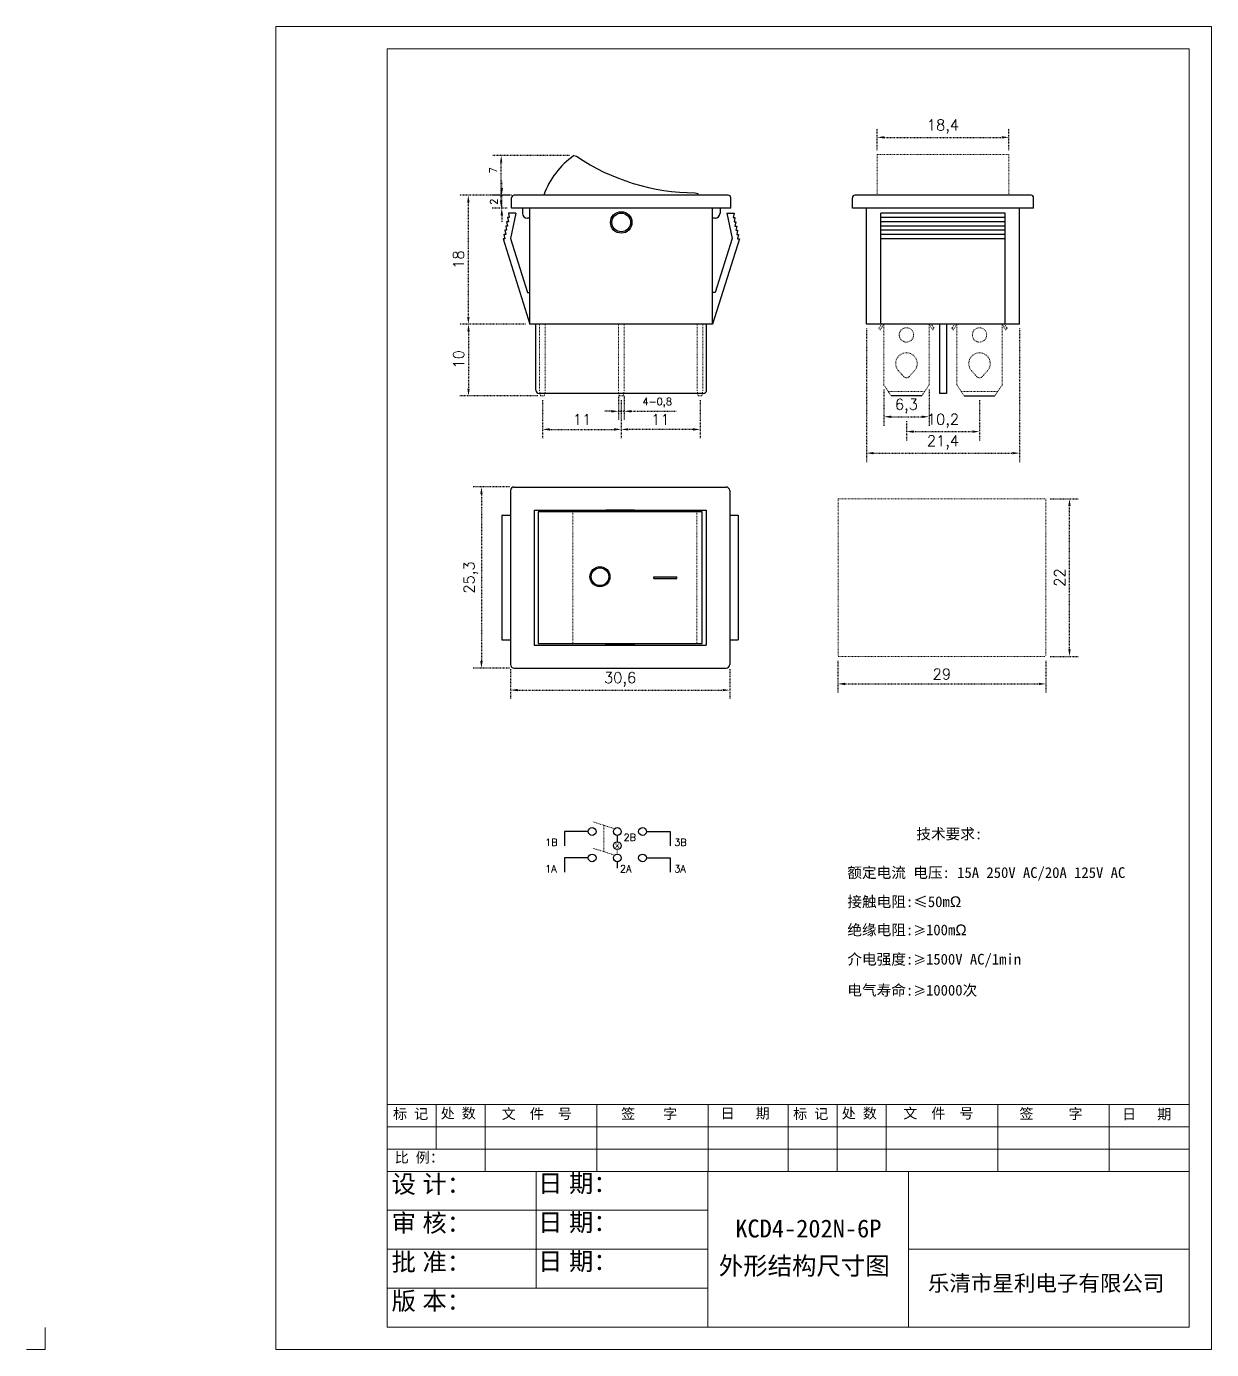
# Model space of a CAD drawing. Header units: millimetres. Extents: x 607 to 1596, y 351 to 796.
# Drawn here: x 1100.8 to 1266.2, y 351.3 to 536.1 of the extents above; entities that cross this region are included whole.
import ezdxf

# ---------------------------------------------------------------- set-up
doc = ezdxf.new("R2010")
doc.units = ezdxf.units.MM
doc.header["$LTSCALE"] = 0.001
doc.linetypes.add('ACAD_ISO07W100', pattern=[3, 0, -3])
doc.styles.get("Standard").update_dxf_attribs({"font": 'txt', "bigfont": 'gbcbig.shx'})
doc.dimstyles.new('ISO-25', dxfattribs={"dimtxt": 2.5, "dimasz": 2.5, "dimexe": 1.25, "dimexo": 0.625, "dimtad": 1, "dimtxsty": 'Standard', "dimcen": 2.5, "dimadec": 0, "dimazin": 0, "dimtfac": 1, "dimtmove": 0, "dimatfit": 3, "dimfxl": 0, "dimarcsym": 0})

# ---------------------------------------------------------------- blocks, each defined once
blk = doc.blocks.new('*D44')
at = {"color": 0, "linetype": 'ACAD_ISO07W100', "lineweight": -2, "ltscale": 0.13}
for p, q in [((1214.08, 447.51), (1214.08, 443.04)), ((1243.08, 447.51), (1243.08, 443.04)), ((1215.08, 444.29), (1242.08, 444.29))]:
    blk.add_line(p, q, dxfattribs=at)
at = {"color": 0, "linetype": 'ACAD_ISO07W100', "lineweight": 13, "ltscale": 0.13}
for points in [[(1215.08, 444.46), (1215.08, 444.12), (1214.08, 444.29)], [(1242.08, 444.46), (1242.08, 444.12), (1243.08, 444.29)]]:
    blk.add_solid(points, dxfattribs=at)
at = {"layer": 'Defpoints', "color": 0, "linetype": 'ACAD_ISO07W100', "lineweight": 13, "ltscale": 0.13}
for p in [(1214.08, 448.14), (1243.08, 448.14), (1243.08, 444.29)]:
    blk.add_point(p, dxfattribs=at)
at = {"color": 0, "linetype": 'ACAD_ISO07W100', "lineweight": 13, "ltscale": 0.13, "insert": (1228.58, 445.66), "char_height": 1.5, "attachment_point": 5}
blk.add_mtext('29', dxfattribs=at)
blk = doc.blocks.new('*D45')
at = {"color": 0, "linetype": 'ACAD_ISO07W100', "lineweight": -2, "ltscale": 0.13}
for p, q in [((1243.71, 470.14), (1247.65, 470.14)), ((1246.4, 449.14), (1246.4, 469.14)), ((1243.71, 448.14), (1247.65, 448.14))]:
    blk.add_line(p, q, dxfattribs=at)
at = {"color": 0, "linetype": 'ACAD_ISO07W100', "lineweight": 13, "ltscale": 0.13}
for points in [[(1246.24, 469.14), (1246.57, 469.14), (1246.4, 470.14)], [(1246.24, 449.14), (1246.57, 449.14), (1246.4, 448.14)]]:
    blk.add_solid(points, dxfattribs=at)
at = {"layer": 'Defpoints', "color": 0, "linetype": 'ACAD_ISO07W100', "lineweight": 13, "ltscale": 0.13}
for p in [(1243.08, 470.14), (1246.4, 470.14), (1243.08, 448.14)]:
    blk.add_point(p, dxfattribs=at)
at = {"color": 0, "linetype": 'ACAD_ISO07W100', "lineweight": 13, "ltscale": 0.13, "insert": (1245.03, 459.14), "char_height": 1.5, "attachment_point": 5, "rotation": 90}
blk.add_mtext('22', dxfattribs=at)
blk = doc.blocks.new('*D46')
at = {"color": 0, "linetype": 'ACAD_ISO07W100', "lineweight": -2, "ltscale": 0.13}
for p, q in [((1168.23, 471.79), (1163.05, 471.79)), ((1164.3, 470.79), (1164.3, 447.49)), ((1168.23, 446.49), (1163.05, 446.49))]:
    blk.add_line(p, q, dxfattribs=at)
at = {"color": 0, "linetype": 'ACAD_ISO07W100', "lineweight": 13, "ltscale": 0.13}
for points in [[(1164.13, 470.79), (1164.47, 470.79), (1164.3, 471.79)], [(1164.13, 447.49), (1164.47, 447.49), (1164.3, 446.49)]]:
    blk.add_solid(points, dxfattribs=at)
at = {"layer": 'Defpoints', "color": 0, "linetype": 'ACAD_ISO07W100', "lineweight": 13, "ltscale": 0.13}
for p in [(1168.86, 471.79), (1164.3, 446.49), (1168.86, 446.49)]:
    blk.add_point(p, dxfattribs=at)
at = {"color": 0, "linetype": 'ACAD_ISO07W100', "lineweight": 13, "ltscale": 0.13, "insert": (1162.8, 459.14), "char_height": 1.5, "attachment_point": 5, "rotation": 90}
blk.add_mtext('25,3', dxfattribs=at)
blk = doc.blocks.new('*D47')
at = {"color": 0, "linetype": 'ACAD_ISO07W100', "lineweight": -2, "ltscale": 0.13}
for p, q in [((1168.36, 446.36), (1168.36, 442.18)), ((1198.96, 446.36), (1198.96, 442.18)), ((1169.36, 443.43), (1197.96, 443.43))]:
    blk.add_line(p, q, dxfattribs=at)
at = {"color": 0, "linetype": 'ACAD_ISO07W100', "lineweight": 13, "ltscale": 0.13}
for points in [[(1169.36, 443.59), (1169.36, 443.26), (1168.36, 443.43)], [(1197.96, 443.59), (1197.96, 443.26), (1198.96, 443.43)]]:
    blk.add_solid(points, dxfattribs=at)
at = {"layer": 'Defpoints', "color": 0, "linetype": 'ACAD_ISO07W100', "lineweight": 13, "ltscale": 0.13}
for p in [(1168.36, 446.99), (1198.96, 446.99), (1198.96, 443.43)]:
    blk.add_point(p, dxfattribs=at)
at = {"color": 0, "linetype": 'ACAD_ISO07W100', "lineweight": 13, "ltscale": 0.13, "insert": (1183.66, 444.93), "char_height": 1.5, "attachment_point": 5}
blk.add_mtext('30,6', dxfattribs=at)
blk = doc.blocks.new('*D48')
at = {"color": 0, "linetype": 'ACAD_ISO07W100', "lineweight": -2, "ltscale": 0.13}
for p, q in [((1168.24, 512.53), (1161.22, 512.53)), ((1162.47, 511.53), (1162.47, 495.53)), ((1170.44, 494.53), (1161.22, 494.53))]:
    blk.add_line(p, q, dxfattribs=at)
at = {"color": 0, "linetype": 'ACAD_ISO07W100', "lineweight": 13, "ltscale": 0.13}
for points in [[(1162.31, 511.53), (1162.64, 511.53), (1162.47, 512.53)], [(1162.31, 495.53), (1162.64, 495.53), (1162.47, 494.53)]]:
    blk.add_solid(points, dxfattribs=at)
at = {"layer": 'Defpoints', "color": 0, "linetype": 'ACAD_ISO07W100', "lineweight": 13, "ltscale": 0.13}
for p in [(1168.87, 512.53), (1162.47, 494.53), (1171.07, 494.53)]:
    blk.add_point(p, dxfattribs=at)
at = {"color": 0, "linetype": 'ACAD_ISO07W100', "lineweight": 13, "ltscale": 0.13, "insert": (1161.1, 503.53), "char_height": 1.5, "attachment_point": 5, "rotation": 90}
blk.add_mtext('18', dxfattribs=at)
blk = doc.blocks.new('*D49')
at = {"color": 0, "linetype": 'ACAD_ISO07W100', "lineweight": -2, "ltscale": 0.13}
for p, q in [((1170.44, 494.53), (1161.25, 494.53)), ((1162.5, 493.53), (1162.5, 485.53)), ((1172.19, 484.53), (1161.25, 484.53))]:
    blk.add_line(p, q, dxfattribs=at)
at = {"color": 0, "linetype": 'ACAD_ISO07W100', "lineweight": 13, "ltscale": 0.13}
for points in [[(1162.33, 493.53), (1162.66, 493.53), (1162.5, 494.53)], [(1162.33, 485.53), (1162.66, 485.53), (1162.5, 484.53)]]:
    blk.add_solid(points, dxfattribs=at)
at = {"layer": 'Defpoints', "color": 0, "linetype": 'ACAD_ISO07W100', "lineweight": 13, "ltscale": 0.13}
for p in [(1171.07, 494.53), (1162.5, 484.53), (1172.82, 484.53)]:
    blk.add_point(p, dxfattribs=at)
at = {"color": 0, "linetype": 'ACAD_ISO07W100', "lineweight": 13, "ltscale": 0.13, "insert": (1161.12, 489.61), "char_height": 1.5, "attachment_point": 5, "rotation": 90}
blk.add_mtext('10', dxfattribs=at)
blk = doc.blocks.new('*D50')
at = {"color": 0, "linetype": 'ACAD_ISO07W100', "lineweight": -2, "ltscale": 0.13}
for p, q in [((1167.14, 513.53), (1167.14, 514.53)), ((1168.52, 512.53), (1165.89, 512.53)), ((1167.14, 510.73), (1167.14, 512.53)), ((1167.89, 510.73), (1165.89, 510.73)), ((1167.14, 509.73), (1167.14, 508.73))]:
    blk.add_line(p, q, dxfattribs=at)
at = {"color": 0, "linetype": 'ACAD_ISO07W100', "lineweight": 13, "ltscale": 0.13}
for points in [[(1166.97, 513.53), (1167.31, 513.53), (1167.14, 512.53)], [(1166.97, 509.73), (1167.31, 509.73), (1167.14, 510.73)]]:
    blk.add_solid(points, dxfattribs=at)
at = {"layer": 'Defpoints', "color": 0, "linetype": 'ACAD_ISO07W100', "lineweight": 13, "ltscale": 0.13}
for p in [(1167.14, 512.53), (1169.15, 512.53), (1168.52, 510.73)]:
    blk.add_point(p, dxfattribs=at)
at = {"color": 0, "linetype": 'ACAD_ISO07W100', "lineweight": 13, "ltscale": 0.13, "insert": (1166.02, 511.63), "char_height": 1.5, "attachment_point": 5, "rotation": 90}
blk.add_mtext('{\\H0.66667x;2}', dxfattribs=at)
blk = doc.blocks.new('*D51')
at = {"color": 0, "linetype": 'ACAD_ISO07W100', "lineweight": -2, "ltscale": 0.13}
for p, q in [((1176.59, 518.08), (1165.81, 518.08)), ((1167.06, 511.73), (1167.06, 517.08)), ((1167.89, 510.73), (1165.81, 510.73))]:
    blk.add_line(p, q, dxfattribs=at)
at = {"color": 0, "linetype": 'ACAD_ISO07W100', "lineweight": 13, "ltscale": 0.13}
for points in [[(1166.89, 517.08), (1167.22, 517.08), (1167.06, 518.08)], [(1166.89, 511.73), (1167.22, 511.73), (1167.06, 510.73)]]:
    blk.add_solid(points, dxfattribs=at)
at = {"layer": 'Defpoints', "color": 0, "linetype": 'ACAD_ISO07W100', "lineweight": 13, "ltscale": 0.13}
for p in [(1167.06, 518.08), (1177.21, 518.08), (1168.52, 510.73)]:
    blk.add_point(p, dxfattribs=at)
at = {"color": 0, "linetype": 'ACAD_ISO07W100', "lineweight": 13, "ltscale": 0.13, "insert": (1165.93, 516.02), "char_height": 1.5, "attachment_point": 5, "rotation": 90}
blk.add_mtext('{\\H0.66667x;7}', dxfattribs=at)
blk = doc.blocks.new('*D52')
at = {"color": 0, "linetype": 'ACAD_ISO07W100', "lineweight": -2, "ltscale": 0.13}
for p, q in [((1172.82, 483.91), (1172.82, 478.58)), ((1183.82, 483.91), (1183.82, 478.58)), ((1173.82, 479.83), (1182.82, 479.83))]:
    blk.add_line(p, q, dxfattribs=at)
at = {"color": 0, "linetype": 'ACAD_ISO07W100', "lineweight": 13, "ltscale": 0.13}
for points in [[(1173.82, 480), (1173.82, 479.66), (1172.82, 479.83)], [(1182.82, 480), (1182.82, 479.66), (1183.82, 479.83)]]:
    blk.add_solid(points, dxfattribs=at)
at = {"layer": 'Defpoints', "color": 0, "linetype": 'ACAD_ISO07W100', "lineweight": 13, "ltscale": 0.13}
for p in [(1172.82, 484.53), (1183.82, 484.53), (1183.82, 479.83)]:
    blk.add_point(p, dxfattribs=at)
at = {"color": 0, "linetype": 'ACAD_ISO07W100', "lineweight": 13, "ltscale": 0.13, "insert": (1178.34, 481.21), "char_height": 1.5, "attachment_point": 5}
blk.add_mtext('11', dxfattribs=at)
blk = doc.blocks.new('*D53')
at = {"color": 0, "linetype": 'ACAD_ISO07W100', "lineweight": -2, "ltscale": 0.13}
for p, q in [((1183.42, 484.51), (1183.42, 481.11)), ((1184.22, 484.51), (1184.22, 481.11)), ((1182.42, 482.36), (1181.42, 482.36)), ((1183.42, 482.36), (1184.22, 482.36)), ((1185.22, 482.36), (1191.47, 482.36))]:
    blk.add_line(p, q, dxfattribs=at)
at = {"color": 0, "linetype": 'ACAD_ISO07W100', "lineweight": 13, "ltscale": 0.13}
for points in [[(1182.42, 482.53), (1182.42, 482.19), (1183.42, 482.36)], [(1185.22, 482.53), (1185.22, 482.19), (1184.22, 482.36)]]:
    blk.add_solid(points, dxfattribs=at)
at = {"layer": 'Defpoints', "color": 0, "linetype": 'ACAD_ISO07W100', "lineweight": 13, "ltscale": 0.13}
for p in [(1183.42, 485.13), (1184.22, 485.13), (1184.22, 482.36)]:
    blk.add_point(p, dxfattribs=at)
at = {"color": 0, "linetype": 'ACAD_ISO07W100', "lineweight": 13, "ltscale": 0.13, "insert": (1188.84, 483.57), "char_height": 1.5, "attachment_point": 5}
blk.add_mtext('{\\H0.66667x;4-0,8}', dxfattribs=at)
blk = doc.blocks.new('*D54')
at = {"color": 0, "linetype": 'ACAD_ISO07W100', "lineweight": -2, "ltscale": 0.13}
for p, q in [((1219.54, 518.84), (1219.54, 521.86)), ((1237.94, 518.84), (1237.94, 521.86)), ((1220.54, 520.61), (1236.94, 520.61))]:
    blk.add_line(p, q, dxfattribs=at)
at = {"color": 0, "linetype": 'ACAD_ISO07W100', "lineweight": 13, "ltscale": 0.13}
for points in [[(1220.54, 520.78), (1220.54, 520.45), (1219.54, 520.61)], [(1236.94, 520.78), (1236.94, 520.45), (1237.94, 520.61)]]:
    blk.add_solid(points, dxfattribs=at)
at = {"layer": 'Defpoints', "color": 0, "linetype": 'ACAD_ISO07W100', "lineweight": 13, "ltscale": 0.13}
for p in [(1237.94, 520.61), (1219.54, 518.22), (1237.94, 518.22)]:
    blk.add_point(p, dxfattribs=at)
at = {"color": 0, "linetype": 'ACAD_ISO07W100', "lineweight": 13, "ltscale": 0.13, "insert": (1228.74, 522.11), "char_height": 1.5, "attachment_point": 5}
blk.add_mtext('18,4', dxfattribs=at)
blk = doc.blocks.new('*D55')
at = {"color": 0, "linetype": 'ACAD_ISO07W100', "lineweight": -2, "ltscale": 0.13}
for p, q in [((1220.49, 485.41), (1220.49, 480.35)), ((1226.79, 485.41), (1226.79, 480.35)), ((1221.49, 481.6), (1225.79, 481.6))]:
    blk.add_line(p, q, dxfattribs=at)
at = {"color": 0, "linetype": 'ACAD_ISO07W100', "lineweight": 13, "ltscale": 0.13}
for points in [[(1221.49, 481.76), (1221.49, 481.43), (1220.49, 481.6)], [(1225.79, 481.76), (1225.79, 481.43), (1226.79, 481.6)]]:
    blk.add_solid(points, dxfattribs=at)
at = {"layer": 'Defpoints', "color": 0, "linetype": 'ACAD_ISO07W100', "lineweight": 13, "ltscale": 0.13}
for p in [(1220.49, 486.03), (1226.79, 486.03), (1226.79, 481.6)]:
    blk.add_point(p, dxfattribs=at)
at = {"color": 0, "linetype": 'ACAD_ISO07W100', "lineweight": 13, "ltscale": 0.13, "insert": (1223.64, 483.1), "char_height": 1.5, "attachment_point": 5}
blk.add_mtext('6,3', dxfattribs=at)
blk = doc.blocks.new('*D56')
at = {"color": 0, "linetype": 'ACAD_ISO07W100', "lineweight": -2, "ltscale": 0.13}
for p, q in [((1233.84, 483.91), (1233.84, 478.27)), ((1223.64, 480.97), (1223.64, 478.27)), ((1224.64, 479.52), (1232.84, 479.52))]:
    blk.add_line(p, q, dxfattribs=at)
at = {"color": 0, "linetype": 'ACAD_ISO07W100', "lineweight": 13, "ltscale": 0.13}
for points in [[(1224.64, 479.69), (1224.64, 479.35), (1223.64, 479.52)], [(1232.84, 479.69), (1232.84, 479.35), (1233.84, 479.52)]]:
    blk.add_solid(points, dxfattribs=at)
at = {"layer": 'Defpoints', "color": 0, "linetype": 'ACAD_ISO07W100', "lineweight": 13, "ltscale": 0.13}
for p in [(1233.84, 484.53), (1223.64, 481.6), (1233.84, 479.52)]:
    blk.add_point(p, dxfattribs=at)
at = {"color": 0, "linetype": 'ACAD_ISO07W100', "lineweight": 13, "ltscale": 0.13, "insert": (1228.74, 481.02), "char_height": 1.5, "attachment_point": 5}
blk.add_mtext('10,2', dxfattribs=at)
blk = doc.blocks.new('*D57')
at = {"color": 0, "linetype": 'ACAD_ISO07W100', "lineweight": -2, "ltscale": 0.13}
for p, q in [((1218.04, 493.91), (1218.04, 475.27)), ((1239.44, 493.91), (1239.44, 475.27)), ((1219.04, 476.52), (1238.44, 476.52))]:
    blk.add_line(p, q, dxfattribs=at)
at = {"color": 0, "linetype": 'ACAD_ISO07W100', "lineweight": 13, "ltscale": 0.13}
for points in [[(1219.04, 476.68), (1219.04, 476.35), (1218.04, 476.52)], [(1238.44, 476.68), (1238.44, 476.35), (1239.44, 476.52)]]:
    blk.add_solid(points, dxfattribs=at)
at = {"layer": 'Defpoints', "color": 0, "linetype": 'ACAD_ISO07W100', "lineweight": 13, "ltscale": 0.13}
for p in [(1218.04, 494.53), (1239.44, 494.53), (1239.44, 476.52)]:
    blk.add_point(p, dxfattribs=at)
at = {"color": 0, "linetype": 'ACAD_ISO07W100', "lineweight": 13, "ltscale": 0.13, "insert": (1228.74, 478.02), "char_height": 1.5, "attachment_point": 5}
blk.add_mtext('21,4', dxfattribs=at)
blk = doc.blocks.new('*D59')
at = {"color": 0, "linetype": 'ACAD_ISO07W100', "lineweight": -2, "ltscale": 0.13}
for p, q in [((1183.82, 483.91), (1183.82, 478.58)), ((1194.82, 483.91), (1194.82, 478.58)), ((1193.82, 479.83), (1184.82, 479.83))]:
    blk.add_line(p, q, dxfattribs=at)
at = {"color": 0, "linetype": 'ACAD_ISO07W100', "lineweight": 13, "ltscale": 0.13}
for points in [[(1184.82, 480), (1184.82, 479.66), (1183.82, 479.83)], [(1193.82, 480), (1193.82, 479.66), (1194.82, 479.83)]]:
    blk.add_solid(points, dxfattribs=at)
at = {"layer": 'Defpoints', "color": 0, "linetype": 'ACAD_ISO07W100', "lineweight": 13, "ltscale": 0.13}
for p in [(1183.82, 484.53), (1194.82, 484.53), (1183.82, 479.83)]:
    blk.add_point(p, dxfattribs=at)
at = {"color": 0, "linetype": 'ACAD_ISO07W100', "lineweight": 13, "ltscale": 0.13, "insert": (1189.29, 481.21), "char_height": 1.5, "attachment_point": 5}
blk.add_mtext('11', dxfattribs=at)

msp = doc.modelspace()

# ---------------------------------------------------------------- hatches: boundary and pattern name
at = {"linetype": 'ACAD_ISO07W100', "lineweight": 13, "ltscale": 0.13}
h = msp.add_hatch(color=7, dxfattribs=at)
h.paths.add_polyline_path([(1182.2458, 459.2586, 1), (1179.455, 459.2586, 1)])
h.paths.add_polyline_path([(1182.0782, 459.2586, -1), (1179.6226, 459.2586, -1)], flags=16)
h.paths.add_polyline_path([(1191.5718, 459.2586), (1188.3749, 459.2586), (1188.3749, 459.0044), (1191.5718, 459.0044)])

# ---------------------------------------------------------------- linework, layer by layer
at = {"linetype": 'ByBlock', "lineweight": 15}
for p, q in [((1135.6, 536.099), (1135.6, 351.3413)), ((1266.2368, 536.099), (1135.6, 536.099)), ((1266.2368, 351.3413), (1266.2368, 536.099)), ((1151.152, 532.9886), (1151.152, 354.4517)), ((1263.1264, 532.9886), (1151.152, 532.9886)), ((1263.1264, 354.4517), (1263.1264, 532.9886)), ((1151.152, 385.5557), (1263.1264, 385.5557)), ((1157.9948, 385.5557), (1157.9948, 379.3349)), ((1164.8377, 385.5557), (1164.8377, 376.2245)), ((1180.3897, 385.5557), (1180.3897, 376.2245)), ((1195.9417, 385.5557), (1195.9417, 376.2245)), ((1207.1392, 385.5557), (1207.1392, 376.2245)), ((1213.982, 385.5557), (1213.982, 376.2245)), ((1220.8249, 385.5557), (1220.8249, 376.2245)), ((1236.3769, 385.5557), (1236.3769, 376.2245)), ((1251.9289, 385.5557), (1251.9289, 376.2245)), ((1151.152, 382.4453), (1263.1264, 382.4453)), ((1151.152, 379.3349), (1263.1264, 379.3349)), ((1151.152, 376.2245), (1263.1264, 376.2245)), ((1171.9271, 376.2245), (1171.9271, 359.8949)), ((1195.9147, 376.2245), (1195.9147, 354.4517)), ((1223.9083, 376.2245), (1223.9083, 354.4517)), ((1151.152, 370.7813), (1195.9147, 370.7813)), ((1151.152, 365.3381), (1195.9147, 365.3381)), ((1223.9083, 365.3381), (1263.1264, 365.3381)), ((1151.152, 359.8949), (1195.9147, 359.8949)), ((1103.3919, 351.3413), (1103.3919, 354.4357)), ((1151.152, 354.4517), (1263.1264, 354.4517)), ((1100.7763, 351.3413), (1103.3919, 351.3413)), ((1135.6, 351.3413), (1266.2368, 351.3413))]:
    msp.add_line(p, q, dxfattribs=at)
for p, q in [((1177.2116, 518.0833), (1177.5939, 517.9658)), ((1168.5164, 510.7303), (1168.5164, 512.1803)), ((1198.7664, 512.5303), (1168.8664, 512.5303)), ((1194.1517, 512.877), (1194.534, 512.7595)), ((1199.1164, 510.7303), (1199.1164, 512.1803)), ((1216.0905, 510.7303), (1216.0905, 512.1803)), ((1241.0421, 512.5303), (1216.4405, 512.5303)), ((1241.3921, 510.7303), (1241.3921, 512.1803)), ((1168.0664, 510.0303), (1168.1914, 509.4303)), ((1169.0879, 510.0303), (1168.0664, 510.0303)), ((1169.0879, 510.0303), (1168.3486, 506.4819)), ((1199.1164, 510.7303), (1168.5164, 510.7303)), ((1170.0164, 510.7303), (1170.0164, 510.0303)), ((1171.0664, 494.5303), (1171.0664, 510.7303)), ((1196.5664, 494.5303), (1196.5664, 510.7303)), ((1197.6164, 510.7303), (1197.6164, 510.0303)), ((1198.5449, 510.0303), (1199.5664, 510.0303)), ((1198.5449, 510.0303), (1199.2842, 506.4819)), ((1199.5664, 510.0303), (1199.4414, 509.4303)), ((1218.0061, 510.7303), (1216.0905, 510.7303)), ((1241.3921, 510.7303), (1218.0061, 510.7303)), ((1218.0413, 494.5303), (1218.0413, 510.7303)), ((1220.0413, 494.5303), (1220.0413, 510.0303)), ((1237.4413, 510.0303), (1220.0413, 510.0303)), ((1237.4413, 494.5303), (1237.4413, 510.0303)), ((1239.4413, 494.5303), (1239.4413, 510.7303)), ((1167.6914, 508.2303), (1167.8164, 507.6303)), ((1167.9414, 508.2303), (1167.6914, 508.2303)), ((1167.8164, 508.8303), (1167.9414, 508.2303)), ((1168.0664, 508.8303), (1167.8164, 508.8303)), ((1167.9414, 509.4303), (1168.0664, 508.8303)), ((1168.1914, 509.4303), (1167.9414, 509.4303)), ((1171.0664, 509.3303), (1170.7164, 509.3303)), ((1196.9164, 509.3303), (1196.5664, 509.3303)), ((1199.4414, 509.4303), (1199.6914, 509.4303)), ((1199.6914, 509.4303), (1199.5664, 508.8303)), ((1199.5664, 508.8303), (1199.8164, 508.8303)), ((1199.8164, 508.8303), (1199.6914, 508.2303)), ((1199.6914, 508.2303), (1199.9414, 508.2303)), ((1199.9414, 508.2303), (1199.8164, 507.6303)), ((1237.4413, 509.4303), (1220.0413, 509.4303)), ((1237.4413, 508.8303), (1220.0413, 508.8303)), ((1237.4413, 508.2303), (1220.0413, 508.2303)), ((1167.5664, 506.4303), (1167.3164, 506.4303)), ((1167.3164, 506.4303), (1171.0664, 494.5303)), ((1167.4414, 507.0303), (1167.5664, 506.4303)), ((1167.6914, 507.0303), (1167.4414, 507.0303)), ((1167.5664, 507.6303), (1167.6914, 507.0303)), ((1167.8164, 507.6303), (1167.5664, 507.6303)), ((1168.3486, 506.4819), (1170.7164, 498.9681)), ((1200.3164, 506.4303), (1196.5664, 494.5303)), ((1199.2842, 506.4819), (1196.9164, 498.9681)), ((1199.8164, 507.6303), (1200.0664, 507.6303)), ((1200.0664, 507.6303), (1199.9414, 507.0303)), ((1199.9414, 507.0303), (1200.1914, 507.0303)), ((1200.1914, 507.0303), (1200.0664, 506.4303)), ((1200.0664, 506.4303), (1200.3164, 506.4303)), ((1237.4413, 507.6303), (1220.0413, 507.6303)), ((1237.4413, 507.0303), (1220.0413, 507.0303)), ((1237.4413, 506.4303), (1220.0413, 506.4303)), ((1170.7164, 498.9681), (1171.0664, 498.9681)), ((1196.9164, 498.9681), (1196.5664, 498.9681)), ((1196.5664, 494.5303), (1171.0664, 494.5303)), ((1171.8864, 485.3303), (1171.8864, 494.5303)), ((1195.7464, 485.3303), (1195.7464, 494.5303)), ((1239.4413, 494.5303), (1218.0413, 494.5303)), ((1228.2413, 494.5303), (1228.2413, 484.8303)), ((1229.2413, 494.5303), (1229.2413, 484.8303)), ((1195.2464, 484.8303), (1172.3864, 484.8303)), ((1225.7913, 484.5303), (1221.4913, 484.5303)), ((1229.2413, 484.8303), (1228.2413, 484.8303)), ((1231.6913, 484.5303), (1235.9913, 484.5303)), ((1168.3598, 471.287), (1168.3598, 446.987)), ((1168.8598, 471.787), (1198.4598, 471.787)), ((1198.9598, 471.287), (1198.9598, 446.987)), ((1167.1598, 467.837), (1167.1598, 450.437)), ((1167.1598, 467.837), (1168.3598, 467.837)), ((1171.6598, 468.572), (1195.6598, 468.572)), ((1171.6598, 468.572), (1171.6598, 449.702)), ((1172.2098, 468.337), (1172.2098, 449.937)), ((1195.1098, 468.337), (1172.2098, 468.337)), ((1185.6598, 468.537), (1181.6598, 468.537)), ((1181.6598, 468.337), (1181.6598, 468.537)), ((1182.3598, 468.537), (1182.3598, 468.572)), ((1184.9598, 468.537), (1184.9598, 468.572)), ((1185.6598, 468.337), (1185.6598, 468.537)), ((1195.1098, 449.937), (1195.1098, 468.337)), ((1195.6598, 468.572), (1195.6598, 449.702)), ((1198.9598, 467.837), (1200.1598, 467.837)), ((1200.1598, 467.837), (1200.1598, 450.437)), ((1188.3749, 459.0044), (1188.3749, 459.2586)), ((1188.3749, 459.2586), (1191.5718, 459.2586)), ((1188.3749, 459.0044), (1191.5718, 459.0044)), ((1191.5718, 459.0044), (1191.5718, 459.2586)), ((1167.1598, 450.437), (1168.3598, 450.437)), ((1171.6598, 449.702), (1195.6598, 449.702)), ((1172.2098, 449.937), (1195.1098, 449.937)), ((1181.6598, 449.737), (1181.6598, 449.937)), ((1181.6598, 449.737), (1185.6598, 449.737)), ((1182.3598, 449.737), (1182.3598, 449.702)), ((1184.9598, 449.737), (1184.9598, 449.702)), ((1185.6598, 449.737), (1185.6598, 449.937)), ((1198.9598, 450.437), (1200.1598, 450.437)), ((1168.8598, 446.487), (1198.4598, 446.487)), ((1179.2167, 423.6766), (1175.874, 423.6766)), ((1175.874, 423.6766), (1175.874, 421.6655)), ((1183.2734, 423.1363), (1183.2734, 422.2509)), ((1187.3301, 423.6766), (1190.6728, 423.6766)), ((1190.6728, 423.6766), (1190.6728, 421.6655)), ((1179.2167, 419.9927), (1175.874, 419.9927)), ((1175.874, 419.9927), (1175.874, 417.9815)), ((1183.2734, 419.4523), (1183.2734, 418.567)), ((1187.3301, 419.9927), (1190.6728, 419.9927)), ((1190.6728, 419.9927), (1190.6728, 417.9815))]:
    msp.add_line(p, q)
at = {"linetype": 'ACAD_ISO07W100', "lineweight": 13, "ltscale": 0.13}
for p, q in [((1219.5413, 512.5303), (1219.5413, 518.2183)), ((1219.5413, 518.2183), (1237.9413, 518.2183)), ((1237.9413, 512.5303), (1237.9413, 518.2183)), ((1172.4164, 494.5303), (1172.4164, 485.1303)), ((1173.2164, 494.5303), (1173.2164, 485.1303)), ((1183.4164, 494.5303), (1183.4164, 485.1303)), ((1184.2164, 494.5303), (1184.2164, 485.1303)), ((1194.4164, 494.5303), (1194.4164, 485.1303)), ((1195.2164, 494.5303), (1195.2164, 485.1303)), ((1219.7945, 493.9637), (1220.1839, 494.5303)), ((1219.9615, 493.703), (1219.7945, 493.9637)), ((1220.4913, 494.5303), (1219.9615, 493.703)), ((1220.4913, 494.5303), (1220.4913, 486.0303)), ((1226.7913, 494.5303), (1226.7913, 486.0303)), ((1226.7913, 494.5303), (1227.3211, 493.703)), ((1227.488, 493.9637), (1227.0987, 494.5303)), ((1227.3211, 493.703), (1227.488, 493.9637)), ((1229.9945, 493.9637), (1230.3839, 494.5303)), ((1230.1615, 493.703), (1229.9945, 493.9637)), ((1230.6913, 494.5303), (1230.1615, 493.703)), ((1230.6913, 494.5303), (1230.6913, 486.0303)), ((1236.9913, 494.5303), (1236.9913, 486.0303)), ((1236.9913, 494.5303), (1237.5211, 493.703)), ((1237.688, 493.9637), (1237.2987, 494.5303)), ((1237.5211, 493.703), (1237.688, 493.9637)), ((1222.5233, 488.0303), (1223.2686, 487.1969)), ((1224.7593, 488.0303), (1224.014, 487.1969)), ((1232.7233, 488.0303), (1233.4686, 487.1969)), ((1234.9593, 488.0303), (1234.214, 487.1969)), ((1220.4913, 486.0303), (1221.4913, 484.5303)), ((1225.7913, 484.5303), (1226.7913, 486.0303)), ((1231.6913, 484.5303), (1230.6913, 486.0303)), ((1236.9913, 486.0303), (1235.9913, 484.5303)), ((1172.5664, 484.5303), (1172.4164, 485.1303)), ((1173.0664, 484.5303), (1172.5664, 484.5303)), ((1173.0664, 484.5303), (1173.2164, 485.1303)), ((1183.5664, 484.5303), (1183.4164, 485.1303)), ((1184.0664, 484.5303), (1183.5664, 484.5303)), ((1184.0664, 484.5303), (1184.2164, 485.1303)), ((1194.5664, 484.5303), (1194.4164, 485.1303)), ((1194.5664, 484.5303), (1195.0664, 484.5303)), ((1195.0664, 484.5303), (1195.2164, 485.1303)), ((1221.0913, 485.1303), (1226.1913, 485.1303)), ((1236.3913, 485.1303), (1231.2913, 485.1303)), ((1214.0847, 470.137), (1243.0847, 470.137)), ((1214.0847, 470.137), (1214.0847, 448.137)), ((1243.0847, 470.137), (1243.0847, 448.137)), ((1177.055, 468.337), (1177.055, 449.937)), ((1194.3775, 468.337), (1194.3775, 449.937)), ((1214.0847, 448.137), (1243.0847, 448.137)), ((1182.8973, 424.0646), (1179.8947, 425.0269)), ((1181.396, 424.5458), (1181.396, 420.8618)), ((1182.8973, 420.3807), (1179.8947, 421.3429)), ((1183.624, 422.1217), (1182.9228, 421.2993)), ((1182.9408, 422.1364), (1183.606, 421.2846)), ((1183.2734, 421.1702), (1183.2734, 420.5331))]:
    msp.add_line(p, q, dxfattribs=at)
for centre, radius in [((1183.8164, 508.7303), 1.5), ((1183.8164, 508.7303), 1.3), ((1180.8504, 459.2586), 1.3954), ((1180.8504, 459.2586), 1.2278), ((1179.757, 423.6766), 0.5404), ((1183.2734, 423.6766), 0.5404), ((1186.7897, 423.6766), 0.5404), ((1183.2734, 421.7105), 0.5404), ((1179.757, 419.9927), 0.5404), ((1183.2734, 419.9927), 0.5404), ((1186.7897, 419.9927), 0.5404)]:
    msp.add_circle(centre, radius)
for centre in [(1223.6413, 493.0303), (1233.8413, 493.0303)]:
    msp.add_circle(centre, 1, dxfattribs=at)
for centre, radius, start, end in [((1183.8164, 508.7303), 11.45, 125.228536, 160.617214), ((1194.1576, 542.3784), 29.5014, 235.843539, 269.988431), ((1168.8664, 512.1803), 0.35, 90, 180), ((1183.8164, 508.7303), 11.45, 19.382786, 20.603435), ((1198.7664, 512.1803), 0.35, 0, 90), ((1216.4405, 512.1803), 0.35, 90, 180), ((1241.0421, 512.1803), 0.35, 0, 90), ((1170.7164, 510.0303), 0.7, 180, 270), ((1196.9164, 510.0303), 0.7, 270, 0), ((1172.3864, 485.3303), 0.5, 180, 270), ((1195.2464, 485.3303), 0.5, 270, 0), ((1168.8598, 471.287), 0.5, 90, 180), ((1198.4598, 471.287), 0.5, 0, 90), ((1168.8598, 446.987), 0.5, 180, 270), ((1198.4598, 446.987), 0.5, 270, 0)]:
    msp.add_arc(centre, radius, start, end)
for centre, radius, start, end in [((1223.6413, 489.0303), 1.5, 318.189685, 221.810315), ((1233.8413, 489.0303), 1.5, 318.189685, 221.810315), ((1223.6413, 487.5303), 0.5, 221.810315, 318.189685), ((1233.8413, 487.5303), 0.5, 221.810315, 318.189685)]:
    msp.add_arc(centre, radius, start, end, dxfattribs=at)

# ---------------------------------------------------------------- texts
at = {"linetype": 'ACAD_ISO07W100', "lineweight": 13, "ltscale": 0.13, "char_height": 1, "width": 1.590619, "attachment_point": 1}
for s, insert in [('2B', (1184.1378, 423.3568)), ('1B', (1173.1749, 422.6615)), ('3B', (1191.2043, 422.6615)), ('1A', (1173.1749, 418.9775)), ('2A', (1183.6345, 418.9775)), ('3A', (1191.2043, 418.9775))]:
    msp.add_mtext(s, dxfattribs=dict(at, insert=insert))
at = {"color": 1, "attachment_point": 1}
for s, insert, char_height, width in [('{\\f新宋体|b0|i0|c134|p49;\\C256;技术要求:}', (1225.0166, 424.0931), 1.5, 10.841755), ('{\\fNSimSun|b0|i0|c134|p49;\\C256;额定电流 电压: 15A 250V AC/20A 125V AC}', (1215.3845, 418.6941), 1.5, 41.999297), ('{\\f新宋体|b0|i0|c134|p49;\\C256;接触电阻:\\f新宋体|b0|i0|c0|p49;≤50m\\fISOCPEUR|b0|i0|c134|p34;Ω}', (1215.3845, 414.6272), 1.5, 41.999297), ('{\\f新宋体|b0|i0|c134|p49;\\C256;绝缘电阻:\\f新宋体|b0|i0|c0|p49;\\H0.875x;≥\\f新宋体|b0|i0|c134|p49;\\H1.143x;100\\f新宋体|b0|i0|c0|p49;m\\fISOCPEUR|b0|i0|c134|p34;Ω}', (1215.3845, 410.6941), 1.5, 41.999297), ('{\\f新宋体|b0|i0|c134|p49;\\C256;介电强度:\\f新宋体|b0|i0|c0|p49;\\H0.875x;≥\\f新宋体|b0|i0|c134|p49;\\H1.143x;1500V AC/1min}', (1215.3845, 406.5971), 1.5, 41.999297), ('{\\f新宋体|b0|i0|c134|p49;\\C256;电气寿命:\\f新宋体|b0|i0|c0|p49;\\H0.875x;≥\\f新宋体|b0|i0|c134|p49;\\H1.143x;10000次}', (1215.3845, 402.2704), 1.5, 41.999297), ('{\\fNSimSun|b0|i0|c134|p49;\\C256;KCD4-202N-6P}', (1199.7429, 369.4948), 2.5, 15.045069), ('{\\f新宋体|b0|i0|c134|p49;\\C256;外形结构尺寸图}', (1197.436, 364.2865), 2.5, 24.436854), ('{\\f新宋体|b0|i0|c134|p49;\\C256;乐清市星利电子有限公司}', (1226.6394, 361.7006), 2.2, 37.859848)]:
    msp.add_mtext(s, dxfattribs=dict(at, insert=insert, char_height=char_height, width=width))
at = {"linetype": 'ByBlock', "lineweight": 15, "attachment_point": 1}
for s, insert, char_height in [('{\\fNSimSun|b0|i0|c134|p49;标 记}', (1151.9594, 384.9821), 1.44), ('{\\fNSimSun|b0|i0|c134|p49;处 数}', (1158.6061, 385.0544), 1.44), ('{\\fNSimSun|b0|i0|c134|p49;文  件  号}', (1167.1283, 384.9821), 1.44), ('{\\fNSimSun|b0|i0|c134|p49;签    字}', (1183.7902, 384.9821), 1.44), ('{\\fNSimSun|b0|i0|c134|p49;日   期}', (1197.6928, 385.0505), 1.44), ('{\\fNSimSun|b0|i0|c134|p49;标 记}', (1207.8196, 384.9821), 1.44), ('{\\fNSimSun|b0|i0|c134|p49;处 数}', (1214.6039, 385.0544), 1.44), ('{\\fNSimSun|b0|i0|c134|p49;文  件  号}', (1223.1946, 385.0514), 1.44), ('{\\fNSimSun|b0|i0|c134|p49;签     字}', (1239.4083, 384.9821), 1.44), ('{\\fNSimSun|b0|i0|c134|p49;日   期}', (1253.7535, 384.9379), 1.44), ('{\\fNSimSun|b0|i0|c134|p49;比 例：}', (1152.1945, 378.8935), 1.44), ('{\\f\uffd0ￂￋￎￌﾣﾤ|b0|i0|c134|p49;设 计：}', (1151.7529, 375.7003), 2.48832), ('{\\f\uffd0ￂￋￎￌﾣﾤ|b0|i0|c134|p49;日 期：}', (1172.2082, 375.7969), 2.48832), ('{\\f\uffd0ￂￋￎￌﾣﾤ|b0|i0|c134|p49;审 核：}', (1151.7529, 370.2571), 2.48832), ('{\\f\uffd0ￂￋￎￌﾣﾤ|b0|i0|c134|p49;日 期：}', (1172.2082, 370.3537), 2.48832), ('{\\f\uffd0ￂￋￎￌﾣﾤ|b0|i0|c134|p49;批 准：}', (1151.7529, 364.8139), 2.48832), ('{\\f\uffd0ￂￋￎￌﾣﾤ|b0|i0|c134|p49;日 期：}', (1172.2082, 364.9105), 2.48832), ('{\\f\uffd0ￂￋￎￌﾣﾤ|b0|i0|c134|p49;版 本：}', (1151.7529, 359.3707), 2.48832)]:
    msp.add_mtext(s, dxfattribs=dict(at, insert=insert, char_height=char_height))

# ---------------------------------------------------------------- dimensions: what is measured, and where the dimension line sits
at = {"linetype": 'ACAD_ISO07W100', "lineweight": 13, "ltscale": 0.13}
for base, p1, p2, picture, middle in [((1237.9413, 520.6141), (1219.5413, 518.2183), (1237.9413, 518.2183), '*D54', (1228.7413, 522.1141)), ((1239.4413, 476.5172), (1218.0413, 494.5303), (1239.4413, 494.5303), '*D57', (1228.7413, 478.0172)), ((1226.7913, 481.5951), (1220.4913, 486.0303), (1226.7913, 486.0303), '*D55', (1223.6413, 483.0951)), ((1233.8413, 479.5202), (1223.6413, 481.5951), (1233.8413, 484.5303), '*D56', (1228.7413, 481.0202)), ((1243.0847, 444.2896), (1214.0847, 448.137), (1243.0847, 448.137), '*D44', (1228.5847, 445.6646)), ((1198.9598, 443.4262), (1168.3598, 446.987), (1198.9598, 446.987), '*D47', (1183.6598, 444.9262))]:
    dim = msp.add_linear_dim(base=base, p1=p1, p2=p2, dimstyle='ISO-25', override={"dimtxt": 1.5, "dimasz": 1, "dimdec": 3, "dimcen": 1, "dimtdec": 3}, dxfattribs=at)
    dim.commit()
    dim.dimension.update_dxf_attribs({"geometry": picture, "text_midpoint": middle})
for base, p2, text, picture, middle in [((1167.057, 518.0833), (1177.2116, 518.0833), '{\\H0.66667x;7}', '*D51', (1167.057, 516.0242)), ((1167.1403, 512.5303), (1169.1466, 512.5303), '{\\H0.66667x;2}', '*D50', (1167.1403, 511.6303))]:
    dim = msp.add_linear_dim(base=base, p1=(1168.5164, 510.7303), p2=p2, angle=90, text=text, dimstyle='ISO-25', override={"dimtxt": 1.5, "dimasz": 1, "dimdec": 3, "dimcen": 1, "dimtdec": 3}, dxfattribs=at)
    dim.commit()
    dim.dimension.update_dxf_attribs({"geometry": picture, "text_midpoint": middle, "dimtype": 160})
for base, p1, p2, angle, picture, middle in [((1162.4719, 494.5303), (1168.8664, 512.5303), (1171.0664, 494.5303), 90, '*D48', (1162.4719, 503.5303)), ((1162.4964, 484.5303), (1171.0664, 494.5303), (1172.8164, 484.5303), 90, '*D49', (1162.4964, 489.6079)), ((1183.8164, 479.8316), (1194.8164, 484.5303), (1183.8164, 484.5303), 180, '*D59', (1189.2913, 479.8316))]:
    dim = msp.add_linear_dim(base=base, p1=p1, p2=p2, angle=angle, dimstyle='ISO-25', override={"dimtxt": 1.5, "dimasz": 1, "dimdec": 3, "dimcen": 1, "dimtdec": 3}, dxfattribs=at)
    dim.commit()
    dim.dimension.update_dxf_attribs({"geometry": picture, "text_midpoint": middle, "dimtype": 160})
dim = msp.add_linear_dim(base=(1183.8164, 479.8316), p1=(1172.8164, 484.5303), p2=(1183.8164, 484.5303), dimstyle='ISO-25', override={"dimtxt": 1.5, "dimasz": 1, "dimdec": 3, "dimcen": 1, "dimtdec": 3}, dxfattribs=at)
dim.commit()
dim.dimension.update_dxf_attribs({"geometry": '*D52', "text_midpoint": (1178.3415, 479.8316), "dimtype": 160})
dim = msp.add_linear_dim(base=(1184.2164, 482.3612), p1=(1183.4164, 485.1303), p2=(1184.2164, 485.1303), text='{\\H0.66667x;4-<>}', dimstyle='ISO-25', override={"dimtxt": 1.5, "dimasz": 1, "dimdec": 3, "dimcen": 1, "dimtdec": 3}, dxfattribs=at)
dim.commit()
dim.dimension.update_dxf_attribs({"geometry": '*D53', "text_midpoint": (1188.8414, 483.5695)})
for base, p1, p2, picture, middle in [((1164.3009, 446.487), (1168.8598, 471.787), (1168.8598, 446.487), '*D46', (1162.8009, 459.137)), ((1246.4029, 470.137), (1243.0847, 448.137), (1243.0847, 470.137), '*D45', (1245.0279, 459.137))]:
    dim = msp.add_linear_dim(base=base, p1=p1, p2=p2, angle=90, dimstyle='ISO-25', override={"dimtxt": 1.5, "dimasz": 1, "dimdec": 3, "dimcen": 1, "dimtdec": 3}, dxfattribs=at)
    dim.commit()
    dim.dimension.update_dxf_attribs({"geometry": picture, "text_midpoint": middle})

doc.saveas('drawing.dxf')
